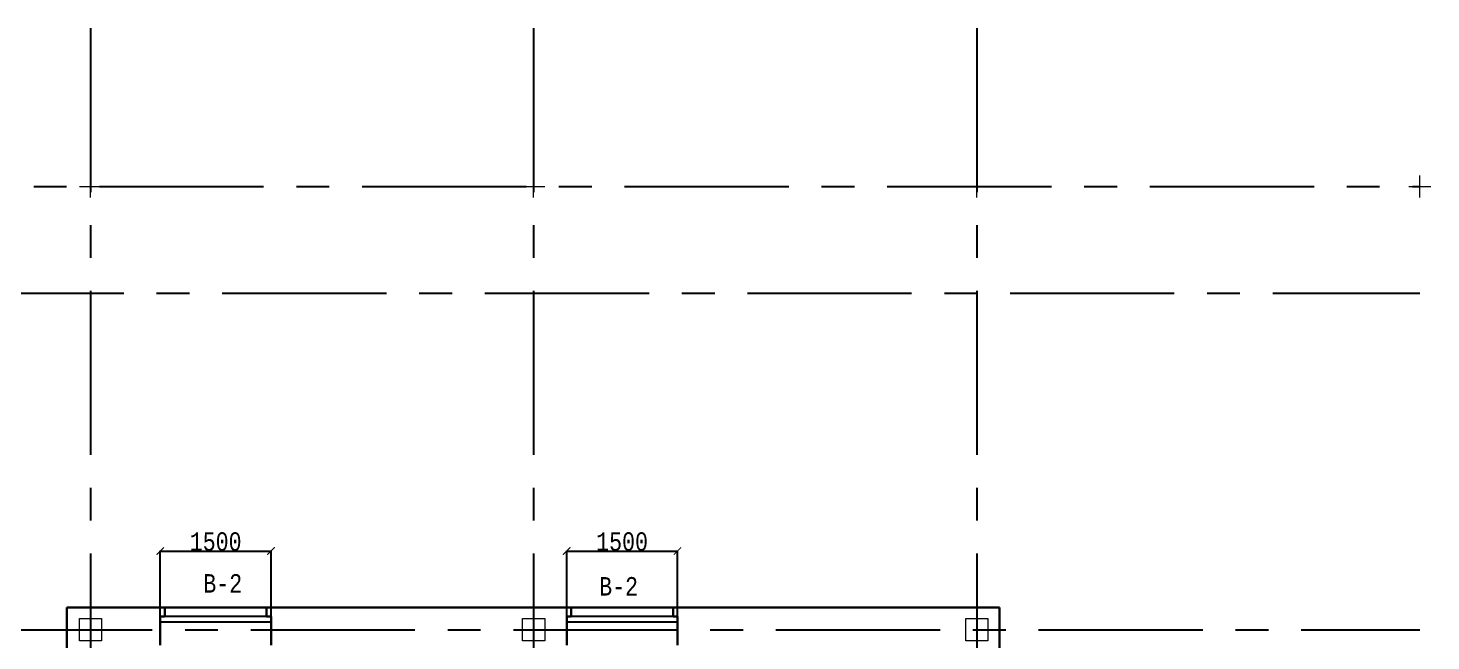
# Model space of a CAD drawing. Header units: millimetres. Extents: x -689206 to 4969298, y -1019800 to 703299.
# Drawn here: x 309527 to 328523, y -55255 to -46957 of the extents above; entities that cross this region are included whole.
import ezdxf

# ---------------------------------------------------------------- set-up
doc = ezdxf.new("R2010")
doc.units = ezdxf.units.MM
doc.linetypes.add('JIS_02_4.0', pattern=[5.5, 4, -1.5])
doc.linetypes.add('осеваяX2', pattern=[101.6, 63.5, -12.7, 12.7, -12.7])
for name, color, linetype, lineweight in [('несущие', 7, 'Continuous', 30), ('РАЗМЕРЫ', 7, 'Continuous', 9), ('стены', 7, 'Continuous', 20)]:
    doc.layers.add(name, color=color, linetype=linetype, lineweight=lineweight)
doc.styles.add('Аннотативный', font='isocteur.ttf', dxfattribs={"width": 0.7, "height": 250})
doc.dimstyles.new('Аннотативный', dxfattribs={"dimscale": 0, "dimtxt": 250, "dimasz": 100, "dimexe": 1.25, "dimexo": 0.625, "dimtad": 1, "dimdec": 0, "dimtxsty": 'Аннотативный', "dimblk": 'ARCHTICK', "dimcen": 2.5, "dimadec": 0, "dimazin": 0, "dimtfac": 1, "dimtdec": 0, "dimtmove": 0, "dimatfit": 3, "dimfxl": 1, "dimarcsym": 0})

# ---------------------------------------------------------------- blocks, each defined once
blk = doc.blocks.new('_ArchTick')
at = {"color": 0, "linetype": 'ByBlock', "const_width": 0.15}
blk.add_lwpolyline([(-0.5, -0.5), (0.5, 0.5)], dxfattribs=at)
blk = doc.blocks.new('*D1394')
at = {"layer": 'Defpoints', "color": 0, "lineweight": 20, "transparency": 16777216}
for p in [(312817, -54037), (311317, -54924), (312817, -54924)]:
    blk.add_point(p, dxfattribs=at)
at = {"layer": 'стены', "color": 0, "lineweight": -2, "transparency": 16777216}
for p, q in [((311317, -54924), (311317, -54036)), ((311317, -54037), (312817, -54037)), ((312817, -54924), (312817, -54036))]:
    blk.add_line(p, q, dxfattribs=at)
at = {"layer": 'стены', "color": 0, "lineweight": -2, "transparency": 16777216, "xscale": 100, "yscale": 100, "zscale": 100, "rotation": 180}
blk.add_blockref('_ArchTick', (311317, -54037), dxfattribs=at)
at = {"layer": 'стены', "color": 0, "lineweight": -2, "transparency": 16777216, "xscale": 100, "yscale": 100, "zscale": 100}
blk.add_blockref('_ArchTick', (312817, -54037), dxfattribs=at)
at = {"layer": 'стены', "color": 0, "lineweight": 25, "transparency": 16777216, "insert": (312067, -53911), "char_height": 250, "attachment_point": 5, "style": 'Аннотативный'}
blk.add_mtext('1500', dxfattribs=at)
blk = doc.blocks.new('*D1395')
at = {"layer": 'Defpoints', "color": 0, "lineweight": 20, "transparency": 16777216}
for p in [(318320, -54037), (316820, -54924), (318320, -54924)]:
    blk.add_point(p, dxfattribs=at)
at = {"layer": 'стены', "color": 0, "lineweight": -2, "transparency": 16777216}
for p, q in [((316820, -54924), (316820, -54036)), ((316820, -54037), (318320, -54037)), ((318320, -54924), (318320, -54036))]:
    blk.add_line(p, q, dxfattribs=at)
at = {"layer": 'стены', "color": 0, "lineweight": -2, "transparency": 16777216, "xscale": 100, "yscale": 100, "zscale": 100, "rotation": 180}
blk.add_blockref('_ArchTick', (316820, -54037), dxfattribs=at)
at = {"layer": 'стены', "color": 0, "lineweight": -2, "transparency": 16777216, "xscale": 100, "yscale": 100, "zscale": 100}
blk.add_blockref('_ArchTick', (318320, -54037), dxfattribs=at)
at = {"layer": 'стены', "color": 0, "lineweight": 25, "transparency": 16777216, "insert": (317570, -53911), "char_height": 250, "attachment_point": 5, "style": 'Аннотативный'}
blk.add_mtext('1500', dxfattribs=at)

msp = doc.modelspace()

# ---------------------------------------------------------------- linework, layer by layer
at = {"layer": 'несущие', "color": 0}
for p, q in [((310052, -54802.3), (310052, -55312.3)), ((322682.7, -54802.3), (310052, -54802.3)), ((322682.7, -59292.3), (322682.7, -54802.3)), ((310052, -55623.3), (310052, -55102.3))]:
    msp.add_line(p, q, dxfattribs=at)
at = {"layer": 'РАЗМЕРЫ', "lineweight": 30, "ltscale": 150}
msp.add_line((312210, -54802.3), (313710, -54802.3), dxfattribs=at)
at = {"layer": 'стены', "linetype": 'осеваяX2', "lineweight": 25, "ltscale": 35}
for p, q in [((310372.7, -46956.8), (310372.7, -92560)), ((316372.7, -46956.8), (316372.7, -91104.3)), ((322372.7, -46956.8), (322372.7, -92560)), ((285600.8, -49102.3), (328372.7, -49102.3)), ((262372.7, -50545.9), (328372.7, -50545.9)), ((266313.8, -55102.3), (328372.7, -55102.3))]:
    msp.add_line(p, q, dxfattribs=at)
at = {"layer": 'стены'}
for p, q in [((310372.7, -49252.3), (310372.7, -48952.3)), ((316372.7, -49252.3), (316372.7, -48952.3)), ((322372.7, -49252.3), (322372.7, -48952.3)), ((310222.7, -49102.3), (310522.7, -49102.3)), ((316222.7, -49102.3), (316522.7, -49102.3)), ((322222.7, -49102.3), (322522.7, -49102.3))]:
    msp.add_line(p, q, dxfattribs=at)
at = {"layer": 'стены', "linetype": 'JIS_02_4.0', "lineweight": 18, "ltscale": 300}
for p, q in [((328372.7, -49252.3), (328372.7, -48952.3)), ((328222.7, -49102.3), (328522.7, -49102.3))]:
    msp.add_line(p, q, dxfattribs=at)
at = {"layer": 'стены', "lineweight": 30}
for p, q in [((311377, -54924.3), (311377, -54804.3)), ((312757, -54924.3), (312757, -54804.3)), ((316880, -54924.3), (316880, -54804.3)), ((318260, -54924.3), (318260, -54804.3)), ((311317, -55312.3), (311317, -54924.3)), ((311317, -54924.3), (311377, -54924.3)), ((312817, -54924.3), (312757, -54924.3)), ((312817, -55312.3), (312817, -54924.3)), ((316820, -55312.3), (316820, -54924.3)), ((316820, -54924.3), (316880, -54924.3)), ((318320, -54924.3), (318260, -54924.3)), ((318320, -55312.3), (318320, -54924.3))]:
    msp.add_line(p, q, dxfattribs=at)
at = {"layer": 'стены', "lineweight": 25}
for p, q in [((312757, -54924.3), (311317, -54924.3)), ((311317, -54994.3), (312817, -54994.3)), ((318260, -54924.3), (316820, -54924.3)), ((316820, -54994.3), (318320, -54994.3))]:
    msp.add_line(p, q, dxfattribs=at)
at = {"layer": 'стены', "color": 152, "lineweight": 25, "true_color": 0x2776bb}
for p, q in [((311317, -55312.3), (311317, -55057.3)), ((316820, -55312.3), (316820, -55057.3))]:
    msp.add_line(p, q, dxfattribs=at)
at = {"layer": 'стены', "lineweight": 20}
for points in [[(310222.7, -54952.3), (310522.7, -54952.3), (310522.7, -55252.3), (310222.7, -55252.3)], [(316222.7, -54952.3), (316522.7, -54952.3), (316522.7, -55252.3), (316222.7, -55252.3)], [(322222.7, -54952.3), (322522.7, -54952.3), (322522.7, -55252.3), (322222.7, -55252.3)]]:
    msp.add_lwpolyline(points, close=True, dxfattribs=at)

# ---------------------------------------------------------------- texts
at = {"layer": 'РАЗМЕРЫ', "lineweight": 20, "ltscale": 150, "char_height": 250, "width": 922.913, "attachment_point": 1, "style": 'Аннотативный'}
for insert in [(311900, -54350), (317260, -54390)]:
    msp.add_mtext('В-2', dxfattribs=dict(at, insert=insert))

# ---------------------------------------------------------------- dimensions: what is measured, and where the dimension line sits
at = {"layer": 'стены', "lineweight": 25}
for base, p1, p2, picture, middle in [((312817, -54037.1), (311317, -54924.3), (312817, -54924.3), '*D1394', (312067, -53911.5)), ((318320, -54037.1), (316820, -54924.3), (318320, -54924.3), '*D1395', (317570, -53911.5))]:
    dim = msp.add_linear_dim(base=base, p1=p1, p2=p2, dimstyle='Аннотативный', dxfattribs=at)
    dim.commit()
    dim.dimension.update_dxf_attribs({"geometry": picture, "text_midpoint": middle})

doc.saveas('drawing.dxf')
